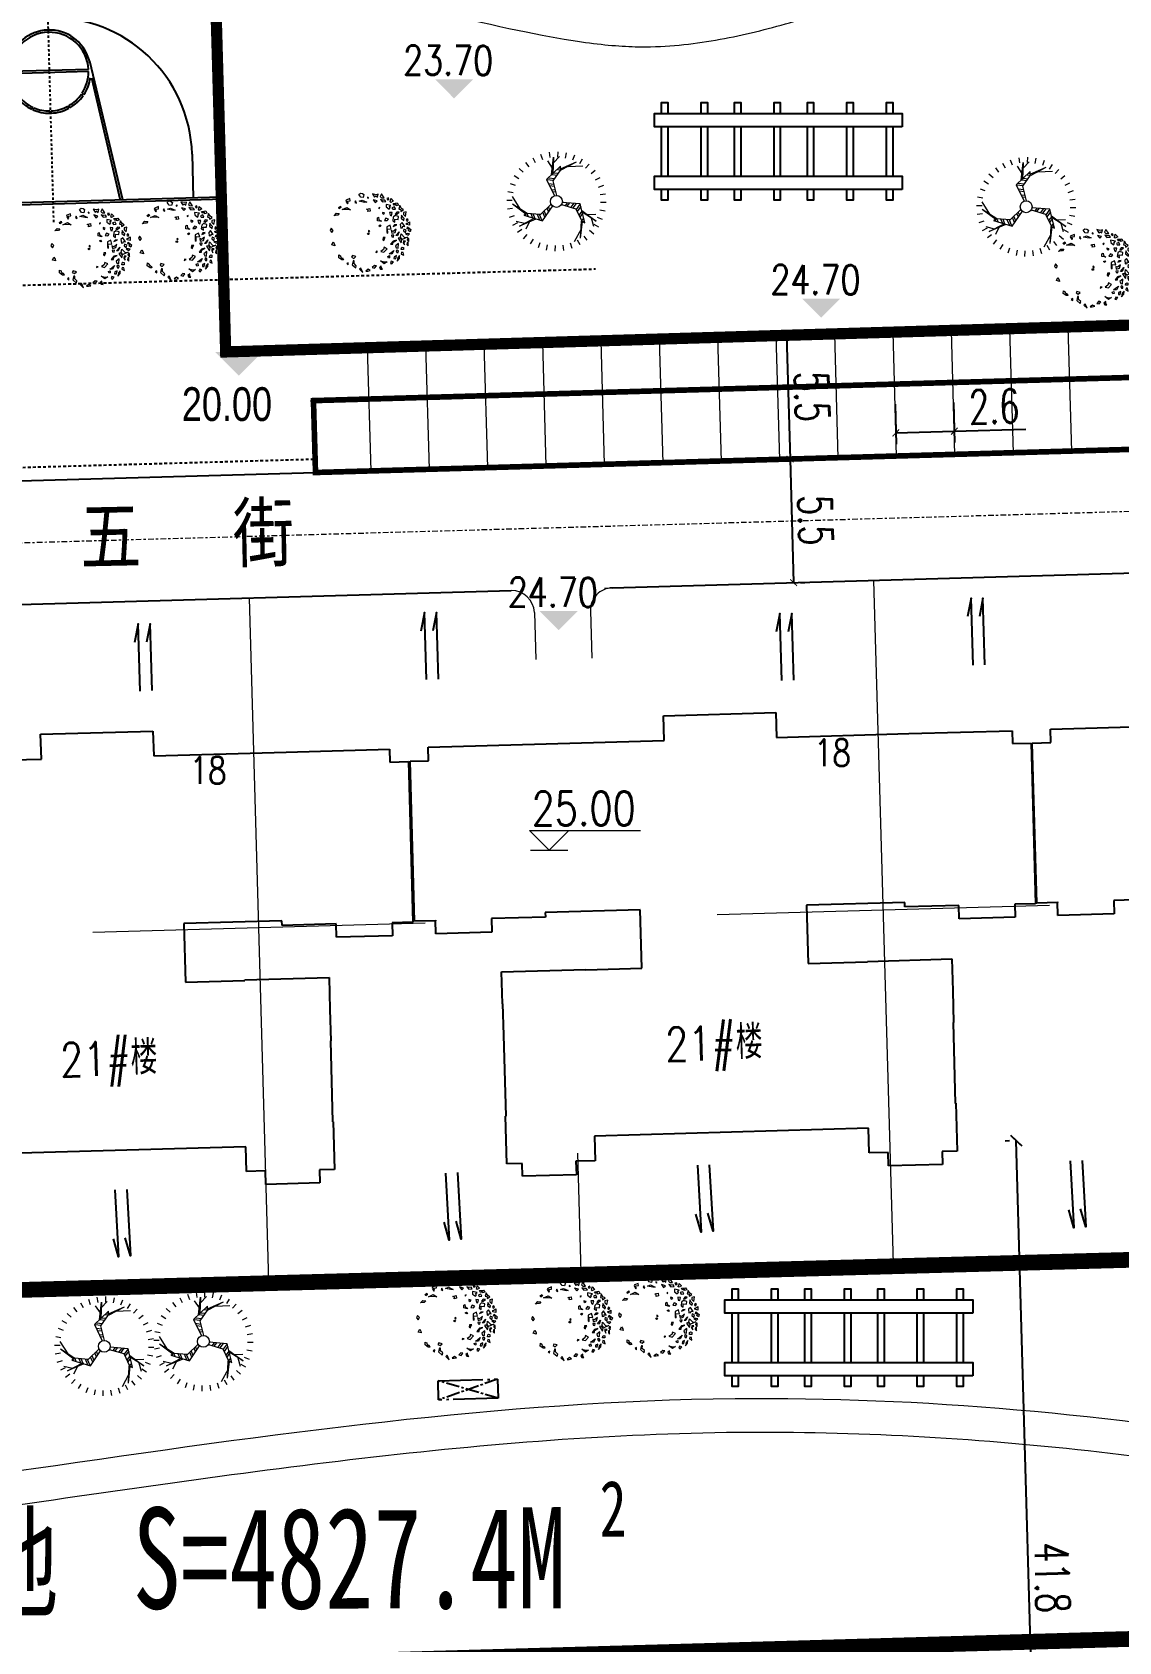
# Model space of a CAD drawing. Header units: inches. Extents: x 393 to 1582, y 246 to 1188.
# Drawn here: x 923 to 971.4, y 571.3 to 643 of the extents above; entities that cross this region are included whole.
import ezdxf

# ---------------------------------------------------------------- set-up
doc = ezdxf.new("R2010")
doc.units = ezdxf.units.IN
doc.header["$MEASUREMENT"] = 0
for name, pattern in [('ACAD_ISO10W100', [18.5, 12, -3, 0.5, -3]), ('CENTERX2', [4, 2.5, -0.5, 0.5, -0.5]), ('DASH', [0.35, 0.25, -0.1]), ('DASHED2', [0.375, 0.25, -0.125]), ('DOTE', [2.42, 2, -0.2, 0.02, -0.2])]:
    doc.linetypes.add(name, pattern=pattern)
for name, color, linetype, lineweight in [('buildelev', 2, 'Continuous', 20), ('parking', 30, 'Continuous', 18), ('ROAD', 1, 'Continuous', 25), ('ROAD-CENTER', 7, 'CENTERX2', 18), ('walk', 2, 'Continuous', 18), ('围墙', 75, 'FENCELINE1', 15), ('建筑型号', 2, 'Continuous', 18), ('树', 84, 'Continuous', 15)]:
    doc.layers.add(name, color=color, linetype=linetype, lineweight=lineweight)
for name, color, linetype in [('C', 84, 'Continuous'), ('DIM', 4, 'Continuous'), ('DOTE', 1, 'ACAD_ISO10W100'), ('drain', 4, 'Continuous'), ('ELEV', 1, 'Continuous'), ('OUTLINE', 7, 'Continuous'), ('PUB_TEXT', 7, 'Continuous'), ('roaddim', 2, 'Continuous'), ('roadradiu', 3, 'Continuous'), ('rod', 1, 'Continuous'), ('WALL1', 2, 'Continuous'), ('公共绿地', 3, 'Continuous'), ('外墙', 42, 'Continuous'), ('建筑层数', 7, 'Continuous'), ('绿化', 3, 'Continuous'), ('车库边线', 4, 'DOTE')]:
    doc.layers.add(name, color=color, linetype=linetype)
doc.styles.add('-黑体', font='simhei.ttf', dxfattribs={"width": 0.8})
doc.styles.add('_HZTXT', font='txt.shx', dxfattribs={"width": 0.8, "bigfont": 'hztxt.shx'})
doc.styles.add('DIM_FONT', font='SIMPLEX.shx', dxfattribs={"width": 0.8})
doc.styles.add('FLS', font='', dxfattribs={"width": 0.8})
doc.styles.add('HZ', font='simplex.shx', dxfattribs={"width": 0.7, "bigfont": 'hztxt.shx'})
doc.styles.add('RO', font='romans.shx', dxfattribs={"width": 0.8})
doc.styles.get("Standard").update_dxf_attribs({"font": 'arial.ttf'})
doc.styles.add('宋体', font='', dxfattribs={"width": 0.7, "height": 1000})
doc.styles.get('FLS').set_extended_font_data('创艺繁隶书')
doc.styles.get('宋体').set_extended_font_data('SimSun')
doc.linetypes.add('FENCELINE1', pattern='A,0.25,-0.1,[133,ltypeshp.shx,S=0.1,R=0,X=-0.1,Y=0],-0.1,1', length=1.45)
doc.dimstyles.new('NORMAL', dxfattribs={"dimtxt": 1.5, "dimasz": 0.3, "dimexe": 0.5, "dimexo": 0.3, "dimgap": 0.3, "dimtad": 1, "dimdec": 1, "dimzin": 1, "dimdsep": 46, "dimtxsty": 'HZ', "dimblk": 'ARCHTICK', "dimcen": 0, "dimclrt": 256, "dimadec": 0, "dimazin": 0, "dimtfac": 1, "dimtdec": 1, "dimtofl": 0, "dimtmove": 0, "dimatfit": 3, "dimldrblk": 'ARCHTICK', "dimfxl": 1, "dimtolj": 2, "dimtzin": 0, "dimarcsym": 0})

# ---------------------------------------------------------------- blocks, each defined once
blk = doc.blocks.new('_ARCHTICK')
at = {"color": 0, "linetype": 'ByBlock', "const_width": 0.15}
blk.add_lwpolyline([(-0.5, -0.5), (0.5, 0.5)], dxfattribs=at)
blk = doc.blocks.new('*D62')
at = {"layer": 'DEFPOINTS', "color": 0, "ltscale": 0.3, "transparency": 16777216}
for p in [(956.61, 629.464), (956.766, 623.966), (956.766, 623.966)]:
    blk.add_point(p, dxfattribs=at)
at = {"layer": 'roaddim', "color": 0, "lineweight": -2, "ltscale": 0.3, "transparency": 16777216}
for p, q in [((956.31, 629.455), (956.111, 629.449)), ((956.61, 629.464), (956.766, 623.966)), ((956.466, 623.957), (956.266, 623.952))]:
    blk.add_line(p, q, dxfattribs=at)
at = {"layer": 'roaddim', "color": 0, "lineweight": -2, "ltscale": 0.3, "transparency": 16777216, "xscale": 0.3, "yscale": 0.3, "zscale": 0.3}
for p, rotation in [((956.61, 629.464), 91.6231968078018), ((956.766, 623.966), 271.6231968078018)]:
    blk.add_blockref('_ARCHTICK', p, dxfattribs=dict(at, rotation=rotation))
at = {"layer": 'roaddim', "ltscale": 0.3, "transparency": 16777216, "insert": (957.738, 626.744), "char_height": 1.5, "attachment_point": 5, "rotation": 271.6232, "style": 'HZ'}
blk.add_mtext('\\A2;5.5', dxfattribs=at)
blk = doc.blocks.new('*D63')
at = {"layer": 'DEFPOINTS', "color": 0, "ltscale": 0.3, "transparency": 16777216}
for p in [(956.766, 623.966), (956.922, 618.468), (956.922, 618.468)]:
    blk.add_point(p, dxfattribs=at)
at = {"layer": 'roaddim', "color": 0, "lineweight": -2, "ltscale": 0.3, "transparency": 16777216}
for p, q in [((956.766, 623.966), (956.922, 618.468)), ((957.066, 623.974), (957.266, 623.98)), ((957.222, 618.476), (957.422, 618.482))]:
    blk.add_line(p, q, dxfattribs=at)
at = {"layer": 'roaddim', "color": 0, "lineweight": -2, "ltscale": 0.3, "transparency": 16777216, "xscale": 0.3, "yscale": 0.3, "zscale": 0.3}
for p, rotation in [((956.766, 623.966), 91.6231968079514), ((956.922, 618.468), 271.6231968079514)]:
    blk.add_blockref('_ARCHTICK', p, dxfattribs=dict(at, rotation=rotation))
at = {"layer": 'roaddim', "ltscale": 0.3, "transparency": 16777216, "insert": (957.894, 621.247), "char_height": 1.5, "attachment_point": 5, "rotation": 271.6232, "style": 'HZ'}
blk.add_mtext('\\A2;5.5', dxfattribs=at)
blk = doc.blocks.new('A$C669619B1')
at = {"layer": '绿化'}
for points in [[(0.65, 7.71), (0.65, 8.7), (1.2, 8.7), (1.2, 7.71)], [(4.17, 7.71), (4.17, 8.7), (4.73, 8.7), (4.73, 7.71)], [(7.13, 7.71), (7.13, 8.7), (7.69, 8.7), (7.69, 7.71)], [(10.66, 7.71), (10.66, 8.7), (11.21, 8.7), (11.21, 7.71)], [(13.62, 7.71), (13.62, 8.7), (14.18, 8.7), (14.18, 7.71)], [(17.14, 7.71), (17.14, 8.7), (17.7, 8.7), (17.7, 7.71)], [(20.66, 7.71), (20.66, 8.7), (21.22, 8.7), (21.22, 7.71)], [(0.65, 2.13), (0.65, 6.53)], [(1.2, 6.53), (1.2, 2.13)], [(4.17, 2.13), (4.17, 6.53)], [(4.73, 6.53), (4.73, 2.13)], [(7.13, 2.13), (7.13, 6.53)], [(7.69, 6.53), (7.69, 2.13)], [(10.66, 2.13), (10.66, 6.53)], [(11.21, 6.53), (11.21, 2.13)], [(13.62, 2.13), (13.62, 6.53)], [(14.18, 6.53), (14.18, 2.13)], [(17.14, 2.13), (17.14, 6.53)], [(17.7, 6.53), (17.7, 2.13)], [(20.66, 2.13), (20.66, 6.53)], [(21.22, 6.53), (21.22, 2.13)], [(1.2, 0.95), (1.2, 0), (0.65, 0), (0.65, 0.95)], [(4.73, 0.95), (4.73, 0), (4.17, 0), (4.17, 0.95)], [(7.69, 0.95), (7.69, 0), (7.13, 0), (7.13, 0.95)], [(11.21, 0.95), (11.21, 0), (10.66, 0), (10.66, 0.95)], [(14.18, 0.95), (14.18, 0), (13.62, 0), (13.62, 0.95)], [(17.7, 0.95), (17.7, 0), (17.14, 0), (17.14, 0.95)], [(21.22, 0.95), (21.22, 0), (20.66, 0), (20.66, 0.95)]]:
    blk.add_lwpolyline(points, dxfattribs=at)
for points in [[(22.07, 6.53), (0, 6.53), (0, 7.71), (22.07, 7.71)], [(22.07, 0.95), (0, 0.95), (0, 2.13), (22.07, 2.13)]]:
    blk.add_lwpolyline(points, close=True, dxfattribs=at)
blk = doc.blocks.new('GPPMTR01')
at = {"color": 0, "linetype": 'ByBlock'}
for points in [[(-0.263, 0.454), (-0.27, 0.431), (-0.248, 0.431), (-0.243, 0.447)], [(-0.215, 0.443), (-0.218, 0.456), (-0.242, 0.475), (-0.199, 0.486), (-0.199, 0.449)], [(-0.166, 0.433), (-0.207, 0.386), (-0.18, 0.371), (-0.137, 0.387), (-0.147, 0.409), (-0.165, 0.407)], [(-0.173, 0.469), (-0.151, 0.518), (-0.12, 0.516), (-0.128, 0.487), (-0.144, 0.498), (-0.151, 0.48), (-0.145, 0.47)], [(-0.127, 0.461), (-0.133, 0.429), (-0.111, 0.428), (-0.096, 0.459)], [(-0.106, 0.53), (-0.073, 0.496), (-0.058, 0.515), (-0.035, 0.504), (-0.038, 0.545), (-0.064, 0.53)], [(-0.038, 0.477), (-0.055, 0.454), (-0.043, 0.424), (-0.032, 0.439)], [(0.007, 0.443), (-0.026, 0.412), (-0.02, 0.382), (0.016, 0.352), (0.045, 0.367), (0.01, 0.386), (0.034, 0.42)], [(0.005, 0.559), (-0.005, 0.523), (0.016, 0.511), (0.051, 0.519)], [(0.01, 0.485), (0.042, 0.462), (0.084, 0.477), (0.066, 0.492), (0.042, 0.485)], [(0.105, 0.53), (0.084, 0.519), (0.099, 0.504), (0.114, 0.511)], [(0.158, 0.447), (0.096, 0.443), (0.105, 0.412), (0.146, 0.393), (0.155, 0.416), (0.14, 0.428)], [(0.131, 0.488), (0.137, 0.5), (0.134, 0.53), (0.173, 0.507), (0.146, 0.481)], [(0.179, 0.477), (0.229, 0.496), (0.25, 0.473), (0.223, 0.458), (0.22, 0.477), (0.202, 0.469), (0.199, 0.458)], [(0.205, 0.439), (0.179, 0.42), (0.194, 0.405), (0.226, 0.416)], [(0.268, 0.45), (0.253, 0.435), (0.241, 0.409), (0.274, 0.428)], [(0.315, 0.416), (0.306, 0.401), (0.318, 0.39), (0.348, 0.393)], [(-0.482, 0.196), (-0.461, 0.207), (-0.432, 0.177), (-0.452, 0.154), (-0.494, 0.15), (-0.5, 0.177)], [(-0.412, 0.305), (-0.364, 0.304), (-0.367, 0.328), (-0.343, 0.337), (-0.374, 0.364), (-0.382, 0.335)], [(-0.393, 0.241), (-0.408, 0.23), (-0.396, 0.226)], [(-0.354, 0.404), (-0.335, 0.371), (-0.312, 0.378), (-0.293, 0.408)], [(-0.304, 0.31), (-0.343, 0.272), (-0.298, 0.279)], [(-0.298, 0.355), (-0.259, 0.362), (-0.24, 0.402), (-0.263, 0.4), (-0.275, 0.378)], [(-0.215, 0.295), (-0.215, 0.276), (-0.206, 0.283)], [(-0.123, 0.314), (-0.144, 0.295), (-0.135, 0.287), (-0.115, 0.295)], [(-0.064, 0.207), (-0.085, 0.184), (-0.115, 0.203), (-0.115, 0.219), (-0.085, 0.207), (-0.052, 0.226)], [(-0.079, 0.401), (-0.097, 0.371), (-0.064, 0.359), (-0.049, 0.371)], [(-0.032, 0.317), (-0.058, 0.295), (-0.043, 0.264), (-0.023, 0.291)], [(0.045, 0.295), (0.042, 0.249), (0.105, 0.211), (0.119, 0.219), (0.069, 0.245), (0.096, 0.283)], [(0.084, 0.371), (0.072, 0.344), (0.081, 0.321), (0.084, 0.344)], [(0.128, 0.336), (0.137, 0.287), (0.114, 0.272), (0.146, 0.26), (0.158, 0.302)], [(0.179, 0.272), (0.167, 0.245), (0.185, 0.238), (0.199, 0.253)], [(0.199, 0.291), (0.179, 0.352), (0.211, 0.31)], [(0.214, 0.359), (0.274, 0.374), (0.291, 0.409), (0.282, 0.336), (0.247, 0.333)], [(0.25, 0.325), (0.241, 0.298), (0.312, 0.302), (0.282, 0.329)], [(0.253, 0.268), (0.241, 0.226), (0.259, 0.177), (0.274, 0.203), (0.253, 0.219)], [(0.303, 0.268), (0.309, 0.219), (0.336, 0.215), (0.351, 0.234)], [(0.321, 0.363), (0.306, 0.34), (0.327, 0.325), (0.356, 0.325), (0.327, 0.336)], [(0.351, 0.382), (0.348, 0.371), (0.368, 0.355), (0.392, 0.359)], [(0.386, 0.257), (0.368, 0.272), (0.365, 0.287), (0.377, 0.298), (0.401, 0.283)], [(0.401, 0.207), (0.383, 0.219), (0.365, 0.211), (0.368, 0.196), (0.392, 0.192)], [(0.431, 0.26), (0.419, 0.245), (0.436, 0.23), (0.466, 0.249)], [(-0.482, 0.014), (-0.506, 0.025), (-0.514, -0.024), (-0.506, -0.036), (-0.464, -0.036), (-0.47, -0.024), (-0.494, -0.017)], [(-0.446, 0.071), (-0.432, 0.055), (-0.414, 0.067)], [(-0.417, 0.109), (-0.411, 0.15), (-0.357, 0.188), (-0.369, 0.162)], [(-0.283, 0.139), (-0.269, 0.181), (-0.239, 0.166), (-0.248, 0.139), (-0.263, 0.15)], [(-0.02, 0.033), (-0.035, 0.025), (-0.026, 0.017), (-0.014, 0.021)], [(-0.02, 0.188), (-0.008, 0.192), (0.001, 0.177), (-0.02, 0.169)], [(0.152, 0.162), (0.137, 0.139), (0.158, 0.12), (0.176, 0.128), (0.161, 0.143)], [(0.25, 0.086), (0.271, 0.063), (0.274, 0.021), (0.303, 0.052), (0.285, 0.109)], [(0.348, 0.173), (0.377, 0.128), (0.356, 0.097), (0.354, 0.128)], [(0.401, 0.078), (0.398, 0.063), (0.374, 0.067), (0.377, 0.09)], [(0.428, 0.025), (0.431, -0.021), (0.377, -0.043), (0.41, -0.013)], [(0.422, 0.166), (0.419, 0.135), (0.439, 0.12), (0.451, 0.139)], [(0.442, 0.203), (0.451, 0.169), (0.487, 0.139), (0.472, 0.181)], [(0.451, 0.074), (0.469, 0.052), (0.484, 0.063), (0.472, 0.093)], [(-0.467, -0.131), (-0.464, -0.157), (-0.482, -0.154), (-0.485, -0.127)], [(-0.437, -0.131), (-0.429, -0.066), (-0.381, -0.04), (-0.408, -0.078)], [(-0.42, -0.26), (-0.432, -0.218), (-0.411, -0.188), (-0.402, -0.214), (-0.411, -0.229)], [(0.256, -0.013), (0.241, -0.028), (0.253, -0.04)], [(0.407, -0.119), (0.389, -0.138), (0.398, -0.176), (0.419, -0.154)], [(0.436, -0.066), (0.442, -0.097), (0.466, -0.097), (0.481, -0.074), (0.46, -0.078)], [(-0.266, -0.366), (-0.304, -0.374), (-0.283, -0.4), (-0.251, -0.393)], [(0.17, -0.286), (0.137, -0.317), (0.149, -0.336), (0.176, -0.321)], [(0.188, -0.431), (0.211, -0.423), (0.188, -0.408)], [(0.205, -0.332), (0.199, -0.343), (0.235, -0.378), (0.294, -0.359), (0.274, -0.34), (0.235, -0.351)], [(0.327, -0.305), (0.333, -0.328), (0.389, -0.313)], [(0.416, -0.218), (0.389, -0.233), (0.392, -0.271), (0.407, -0.248)], [(-0.115, -0.473), (-0.138, -0.438), (-0.106, -0.438), (-0.085, -0.446)], [(0.072, -0.48), (0.042, -0.461), (0.06, -0.45), (0.066, -0.454), (0.096, -0.454), (0.096, -0.438), (0.125, -0.442), (0.114, -0.461)]]:
    blk.add_lwpolyline(points, close=True, dxfattribs=at)
blk.add_circle((0, 0), 0.01, dxfattribs=at)
blk = doc.blocks.new('M_J1ILU')
for p, q in [((-12057, 6273), (-14007, 6273)), ((12043, 6273), (13993, 6273)), ((-8545, 1893), (-14007, 3023)), ((-7775, 1822), (-13987, 3121)), ((7760, 1822), (13972, 3121)), ((8530, 1893), (13993, 3023)), ((-8545, -1846), (-14007, -2977)), ((-7775, -1775), (-13987, -3074)), ((7760, -1775), (13972, -3074)), ((8530, -1846), (13993, -2977)), ((-12057, -6227), (-14007, -6227)), ((12043, -6227), (13993, -6227))]:
    blk.add_line(p, q)
for radius in [1900, 1800]:
    blk.add_circle((-7, 23), radius)
for centre, radius, start, end in [((-12057, 23), 6250, 270, 90), ((12043, 23), 6250, 90, 270), ((-8207, 23), 1850, 126.81895, 151.86075), ((-8207, 23), 1850, 100.22842, 125.27022), ((-8207, 23), 1750, 91.59175, 125.16318), ((-8207, 23), 1750, 271.59175, 88.40825), ((-8206, 24), 1849, 288.3314, 79.94984), ((8191, 24), 1849, 100.05016, 251.6686), ((8193, 23), 1750, 91.59175, 268.40825), ((8193, 23), 1750, 54.83682, 88.40825), ((8193, 23), 1850, 54.72978, 79.77158), ((8193, 23), 1850, 28.13925, 53.18105), ((-8207, 23), 1850, 153.40947, 179.08169), ((-8207, 23), 1750, 153.35711, 179.02555), ((-8207, 23), 1750, 126.82803, 151.84807), ((8193, 23), 1750, 28.15193, 53.17197), ((8193, 23), 1750, 0.97445, 26.64289), ((8193, 23), 1850, 0.91831, 26.59053), ((-8207, 23), 1850, 180.63028, 204.95706), ((-8207, 23), 1750, 180.65761, 204.81547), ((8193, 23), 1750, 335.18453, 359.34239), ((8193, 23), 1850, 335.04294, 359.36972), ((-8207, 23), 1850, 206.50578, 231.40344), ((-8207, 23), 1750, 206.46263, 231.33819), ((-8207, 23), 1750, 232.97527, 268.40825), ((8193, 23), 1750, 271.59175, 307.02473), ((8193, 23), 1750, 308.66181, 333.53737), ((8193, 23), 1850, 308.59656, 333.49422), ((-8207, 23), 1850, 232.95217, 259.77158), ((8193, 23), 1850, 280.22842, 307.04783)]:
    blk.add_arc(centre, radius, start, end)
at = {"layer": 'DOTE'}
blk.add_line((-15007, 23), (14993, 23), dxfattribs=at)
at = {"layer": 'OUTLINE'}
for p, q in [((-14107, 7623), (14093, 7623)), ((-14107, -7577), (-14107, 7623)), ((-14007, 7523), (13993, 7523)), ((-14007, -7477), (-14007, 7523)), ((13993, 7523), (13993, -7477)), ((14093, 7623), (14093, -7577)), ((14093, -7577), (-14107, -7577)), ((13993, -7477), (-14007, -7477))]:
    blk.add_line(p, q, dxfattribs=at)
at = {"layer": 'WALL1'}
for p, q in [((-9316, 1504), (-9256, 1424)), ((-9276, 1534), (-9215, 1454)), ((-8257, 1773), (-8257, -1726)), ((-8157, 1773), (-8157, -1726)), ((-57, -1777), (-57, 1821)), ((43, -1777), (43, 1821)), ((8143, 1773), (8143, -1726)), ((8243, 1773), (8243, -1726)), ((9261, 1534), (9200, 1454)), ((9301, 1504), (9242, 1424)), ((-9862, 852), (-9772, 808)), ((-9839, 896), (-9750, 849)), ((9825, 896), (9736, 849)), ((9847, 852), (9757, 808)), ((-10057, 53), (-9957, 53)), ((-10057, 3), (-9957, 3)), ((10043, 53), (9942, 53)), ((10043, 3), (9943, 3)), ((-9885, -757), (-9796, -711)), ((9871, -757), (9781, -711)), ((-9863, -802), (-9774, -756)), ((-9362, -1423), (-9301, -1343)), ((-9322, -1453), (-9262, -1373)), ((-9322, -1453), (-9261, -1374)), ((9307, -1453), (9246, -1374)), ((9307, -1453), (9247, -1373)), ((9347, -1423), (9286, -1343)), ((9848, -802), (9759, -756))]:
    blk.add_line(p, q, dxfattribs=at)
at = {"width": 0.8, "flags": 9}
for tag in ['XSIZE', 'YSIZE']:
    blk.add_attdef(tag, (0, 0), '', height=0.5, dxfattribs=at)
blk = doc.blocks.new('t2')
for p, q in [((-0.72, 3.23), (-0.64, 2.88)), ((-0.15, 3.3), (-0.13, 2.95)), ((0.43, 3.28), (0.38, 2.92)), ((-2.24, 2.44), (-1.99, 2.17)), ((-1.78, 2.79), (-1.59, 2.49)), ((-1.34, 2.61), (-1.58, 1.52)), ((-1.34, 2.61), (-1.51, 1.47)), ((-1.44, 2), (-0.89, 2.82)), ((-1.27, 3.06), (-1.13, 2.72)), ((0.99, 3.16), (0.88, 2.81)), ((1.53, 2.93), (1.36, 2.62)), ((2.01, 2.62), (1.79, 2.34)), ((2.44, 2.24), (2.17, 1.99)), ((-2.93, 1.53), (-2.62, 1.36)), ((-2.62, 2.01), (-2.34, 1.79)), ((-1.95, 1.1), (-2.53, 1.12)), ((-1.63, 0.77), (-2.5, 1.58)), ((-2.5, 1.58), (-1.63, 0.89)), ((-2.3, 1.92), (-2.2, 1.35)), ((-1.73, 1.61), (-1.56, 0.32)), ((-1.53, 1.47), (-1.73, 1.61)), ((-1.24, 0.62), (-1.53, 1.47)), ((1.06, 1.19), (0.28, 0.27)), ((2.26, 0.7), (1.06, 1.19)), ((1.48, 1.02), (2.62, 1.38)), ((2.62, 1.38), (1.59, 0.97)), ((1.93, 1.14), (2.23, 1.63)), ((2.81, 1.03), (2.27, 1.23)), ((2.79, 1.78), (2.49, 1.59)), ((3.06, 1.27), (2.72, 1.13)), ((-3.28, 0.43), (-2.92, 0.38)), ((-3.16, 0.99), (-2.81, 0.88)), ((-1.56, 0.32), (-0.37, 0.11)), ((-0.31, 0.25), (-1.24, 0.62)), ((0.37, 0.14), (1.16, 0.76)), ((1.16, 0.76), (2.04, 0.59)), ((2.93, -0.14), (2.03, 0.57)), ((2.04, 0.59), (2.26, 0.7)), ((2.93, -0.14), (2.11, 0.61)), ((2.45, 0.24), (2.89, -0.64)), ((3.23, 0.72), (2.88, 0.64)), ((3.3, 0.15), (2.95, 0.13)), ((-3.3, -0.15), (-2.95, -0.13)), ((-3.23, -0.72), (-2.88, -0.64)), ((-0.06, -0.39), (0.08, -1.38)), ((0.5, -1.51), (0.1, -0.38)), ((3.16, -0.99), (2.81, -0.88)), ((3.28, -0.43), (2.92, -0.38)), ((-3.06, -1.27), (-2.72, -1.13)), ((-2.79, -1.78), (-2.49, -1.59)), ((-2.44, -2.24), (-2.17, -1.99)), ((-1.59, -2.47), (-0.52, -2.05)), ((-1.59, -2.47), (-0.52, -2.13)), ((-0.53, -2.3), (0.5, -1.51)), ((-0.51, -2.07), (-0.53, -2.3)), ((0.08, -1.38), (-0.51, -2.07)), ((0.14, -1.8), (-0.12, -2.95)), ((-0.12, -2.95), (0.04, -1.86)), ((2.62, -2.01), (2.34, -1.79)), ((2.93, -1.53), (2.62, -1.36)), ((-2.01, -2.62), (-1.79, -2.34)), ((-1.02, -2.25), (-1.99, -2.18)), ((-1.53, -2.93), (-1.36, -2.62)), ((-0.99, -3.16), (-0.88, -2.81)), ((-0.52, -2.95), (-0.07, -2.58)), ((-0.43, -3.28), (-0.38, -2.92)), ((0.03, -2.24), (0.29, -2.75)), ((0.15, -3.3), (0.13, -2.95)), ((0.72, -3.23), (0.64, -2.88)), ((1.27, -3.06), (1.13, -2.72)), ((1.78, -2.79), (1.59, -2.49)), ((2.24, -2.44), (1.99, -2.17))]:
    blk.add_line(p, q)
at = {"color": 0}
for p, q in [((-1.71, 1.46), (-1.64, 1.54)), ((-1.69, 1.3), (-1.53, 1.47)), ((-1.65, 0.98), (-1.44, 1.2)), ((1.07, 1.18), (1.21, 0.75)), ((1.22, 1.12), (1.35, 0.72)), ((-1.63, 0.82), (-1.39, 1.07)), ((-1.58, 0.5), (-1.3, 0.8)), ((-1.56, 0.34), (-1.25, 0.67)), ((-1.28, 0.27), (-1.03, 0.54)), ((-1.14, 0.24), (-0.91, 0.49)), ((-0.85, 0.19), (-0.66, 0.39)), ((-0.7, 0.16), (-0.54, 0.34)), ((0.49, 0.53), (0.57, 0.29)), ((0.59, 0.64), (0.67, 0.38)), ((0.78, 0.86), (0.88, 0.54)), ((0.88, 0.98), (0.99, 0.62)), ((1.52, 1), (1.62, 0.67)), ((1.67, 0.94), (1.76, 0.65)), ((1.97, 0.81), (2.04, 0.59)), ((2.12, 0.75), (2.15, 0.64)), ((0.21, -0.69), (-0.03, -0.64)), ((0.26, -0.83), (-0.01, -0.77)), ((0.36, -1.11), (0.03, -1.03)), ((-0.28, -2.11), (-0.51, -2.06)), ((-0.02, -1.92), (-0.32, -1.85)), ((0.11, -1.82), (-0.23, -1.74)), ((0.36, -1.62), (-0.05, -1.53)), ((0.41, -1.25), (0.05, -1.17)), ((0.49, -1.52), (0.05, -1.42)), ((-0.41, -2.21), (-0.52, -2.19))]:
    blk.add_line(p, q, dxfattribs=at)
blk.add_circle((0, 0), 0.397)
at = {"style": 'DIM_FONT', "width": 0.8, "flags": 9}
for tag in ['XSIZE', 'YSIZE']:
    blk.add_attdef(tag, (0, 0), '', height=0.000997, rotation=122.3352, dxfattribs=at)
blk = doc.blocks.new('bg')
at = {"layer": 'buildelev'}
blk.add_line((403415.903, 597892.095), (403417.408, 597892.095), dxfattribs=at)
blk.add_lwpolyline([(403417.451, 597892.89), (403416.656, 597892.095), (403415.86, 597892.89), (403420.35, 597892.89)], dxfattribs=at)
blk = doc.blocks.new('psss')
at = {"layer": 'drain', "ltscale": 3}
for points in [[(-2.979, 0.527), (0.007, 0.531), (-0.808, 0.714)], [(-2.967, -0.004), (0, 0), (-0.815, 0.183)]]:
    blk.add_lwpolyline(points, dxfattribs=at)
blk = doc.blocks.new('*D143')
at = {"layer": 'DEFPOINTS', "color": 0, "ltscale": 0.3, "transparency": 16777216}
for p in [(925.723, 681.772), (986.061, 578.045)]:
    blk.add_point(p, dxfattribs=at)
at = {"layer": 'roadradiu', "color": 0, "lineweight": -2, "ltscale": 0.3, "transparency": 16777216}
blk.add_line((929.131, 675.912), (925.723, 681.772), dxfattribs=at)
at = {"layer": 'roadradiu', "color": 0, "lineweight": -2, "ltscale": 0.3, "transparency": 16777216, "xscale": 0.3, "yscale": 0.3, "zscale": 0.3, "rotation": 120.1868455765125}
blk.add_blockref('_ARCHTICK', (925.723, 681.772), dxfattribs=at)
at = {"layer": 'roadradiu', "ltscale": 0.3, "transparency": 16777216, "insert": (928.618, 678.882), "char_height": 1.5, "attachment_point": 5, "rotation": 300.18685, "style": 'HZ'}
blk.add_mtext('\\A2;R120.0', dxfattribs=at)
blk = doc.blocks.new('*D144')
at = {"layer": 'DEFPOINTS', "color": 0, "ltscale": 0.3, "transparency": 16777216}
for p in [(882.255, 640.128), (1132.977, 454.434)]:
    blk.add_point(p, dxfattribs=at)
at = {"layer": 'roadradiu', "color": 0, "lineweight": -2, "ltscale": 0.3, "transparency": 16777216}
blk.add_line((887.277, 636.409), (882.255, 640.128), dxfattribs=at)
at = {"layer": 'roadradiu', "color": 0, "lineweight": -2, "ltscale": 0.3, "transparency": 16777216, "xscale": 0.3, "yscale": 0.3, "zscale": 0.3, "rotation": 143.4749139216822}
blk.add_blockref('_ARCHTICK', (882.255, 640.128), dxfattribs=at)
at = {"layer": 'roadradiu', "ltscale": 0.3, "transparency": 16777216, "insert": (885.632, 638.934), "char_height": 1.5, "attachment_point": 5, "rotation": 323.47491, "style": 'HZ'}
blk.add_mtext('\\A2;R312.0', dxfattribs=at)
blk = doc.blocks.new('*D145')
at = {"layer": 'DEFPOINTS', "color": 0, "ltscale": 0.3, "transparency": 16777216}
for p in [(870.6, 623.26), (1132.977, 454.434)]:
    blk.add_point(p, dxfattribs=at)
at = {"layer": 'roadradiu', "color": 0, "lineweight": -2, "ltscale": 0.3, "transparency": 16777216}
blk.add_line((881.438, 616.286), (870.6, 623.26), dxfattribs=at)
at = {"layer": 'roadradiu', "color": 0, "lineweight": -2, "ltscale": 0.3, "transparency": 16777216, "xscale": 0.3, "yscale": 0.3, "zscale": 0.3, "rotation": 147.2408788936933}
blk.add_blockref('_ARCHTICK', (870.6, 623.26), dxfattribs=at)
at = {"layer": 'roadradiu', "ltscale": 0.3, "transparency": 16777216, "insert": (879.631, 618.697), "char_height": 1.5, "attachment_point": 5, "rotation": 327.24088, "style": 'HZ'}
blk.add_mtext('\\A2;R312.0', dxfattribs=at)
blk = doc.blocks.new('*D146')
at = {"layer": 'DEFPOINTS', "color": 0, "ltscale": 0.3, "transparency": 16777216}
for p in [(856.622, 599.25), (1132.977, 454.434)]:
    blk.add_point(p, dxfattribs=at)
at = {"layer": 'roadradiu', "color": 0, "lineweight": -2, "ltscale": 0.3, "transparency": 16777216}
blk.add_line((869.236, 592.64), (856.622, 599.25), dxfattribs=at)
at = {"layer": 'roadradiu', "color": 0, "lineweight": -2, "ltscale": 0.3, "transparency": 16777216, "xscale": 0.3, "yscale": 0.3, "zscale": 0.3, "rotation": 152.3444580404491}
blk.add_blockref('_ARCHTICK', (856.622, 599.25), dxfattribs=at)
at = {"layer": 'roadradiu', "ltscale": 0.3, "transparency": 16777216, "insert": (867.222, 594.881), "char_height": 1.5, "attachment_point": 5, "rotation": 332.34446, "style": 'HZ'}
blk.add_mtext('\\A2;R312.0', dxfattribs=at)
blk = doc.blocks.new('*D199')
at = {"layer": 'DEFPOINTS', "color": 0, "ltscale": 0.3, "transparency": 16777216}
for p in [(961.612, 695.528), (986.061, 578.045)]:
    blk.add_point(p, dxfattribs=at)
at = {"layer": 'roadradiu', "color": 0, "lineweight": -2, "ltscale": 0.3, "transparency": 16777216}
blk.add_line((962.886, 689.409), (961.612, 695.528), dxfattribs=at)
at = {"layer": 'roadradiu', "color": 0, "lineweight": -2, "ltscale": 0.3, "transparency": 16777216, "xscale": 0.3, "yscale": 0.3, "zscale": 0.3, "rotation": 101.7557449836951}
blk.add_blockref('_ARCHTICK', (961.612, 695.528), dxfattribs=at)
at = {"layer": 'roadradiu', "ltscale": 0.3, "transparency": 16777216, "insert": (963.338, 692.389), "char_height": 1.5, "attachment_point": 5, "rotation": 281.75574, "style": 'HZ'}
blk.add_mtext('\\A2;R120.0', dxfattribs=at)
blk = doc.blocks.new('*D83')
at = {"layer": 'DEFPOINTS', "color": 0, "ltscale": 0.3, "transparency": 16777216}
for p in [(961.432, 626.707), (964.031, 626.781), (964.075, 625.206)]:
    blk.add_point(p, dxfattribs=at)
at = {"layer": 'roaddim', "color": 0, "lineweight": -2, "ltscale": 0.3, "transparency": 16777216}
for p, q in [((961.44, 626.407), (961.49, 624.632)), ((964.039, 626.481), (964.089, 624.706)), ((961.476, 625.132), (964.075, 625.206)), ((964.075, 625.206), (967.251, 625.296))]:
    blk.add_line(p, q, dxfattribs=at)
at = {"layer": 'roaddim', "color": 0, "lineweight": -2, "ltscale": 0.3, "transparency": 16777216, "xscale": 0.3, "yscale": 0.3, "zscale": 0.3}
for p, rotation in [((961.476, 625.132), 181.6231501381333), ((964.075, 625.206), 1.623150138133374)]:
    blk.add_blockref('_ARCHTICK', p, dxfattribs=dict(at, rotation=rotation))
at = {"layer": 'roaddim', "ltscale": 0.3, "transparency": 16777216, "insert": (965.847, 626.306), "char_height": 1.5, "attachment_point": 5, "rotation": 1.62315, "style": 'HZ'}
blk.add_mtext('\\A2;2.6', dxfattribs=at)
blk = doc.blocks.new('*D471')
at = {"layer": 'DEFPOINTS', "color": 0, "ltscale": 0.3, "transparency": 16777216}
for p in [(966.834, 593.642), (966.834, 593.642), (968.018, 551.857)]:
    blk.add_point(p, dxfattribs=at)
at = {"layer": 'DIM', "color": 0, "lineweight": -2, "ltscale": 0.3, "transparency": 16777216}
for p, q in [((968.018, 551.857), (966.834, 593.642)), ((966.534, 593.633), (966.334, 593.627)), ((967.718, 551.848), (967.518, 551.843))]:
    blk.add_line(p, q, dxfattribs=at)
at = {"layer": 'DIM', "color": 0, "lineweight": -2, "ltscale": 0.3, "transparency": 16777216, "xscale": 0.5, "yscale": 0.5, "zscale": 0.5}
for p, rotation in [((966.834, 593.642), 91.62376897157829), ((968.018, 551.857), 271.6237689715783)]:
    blk.add_blockref('_ARCHTICK', p, dxfattribs=dict(at, rotation=rotation))
at = {"layer": 'DIM', "ltscale": 0.3, "transparency": 16777216, "insert": (968.435, 574.206), "char_height": 1.5, "attachment_point": 5, "rotation": 271.62377, "style": 'HZ'}
blk.add_mtext('\\A2;41.8', dxfattribs=at)

msp = doc.modelspace()

# ---------------------------------------------------------------- linework, layer by layer
at = {"layer": 'ELEV', "color": 0}
for points in [[(940.96, 640.863), (942.657, 640.863), (941.808, 640.014)], [(957.304, 631.106), (959.001, 631.106), (958.153, 630.257)], [(931.171, 628.733), (933.292, 628.733), (932.231, 627.672)], [(945.618, 617.202), (947.315, 617.202), (946.466, 616.353)]]:
    msp.add_solid(points, dxfattribs=at)
at = {"layer": 'parking', "color": 0, "ltscale": 0.3}
for p, q in [((937.959, 628.935, -0.937), (1114.727, 633.944, -0.937)), ((956.308, 623.953), (956.152, 629.451, -0.937)), ((958.906, 624.026), (958.751, 629.524, -0.937)), ((961.505, 624.1), (961.35, 629.598, -0.937)), ((964.104, 624.174), (963.949, 629.672, -0.937)), ((966.703, 624.247), (966.548, 629.745, -0.937)), ((969.302, 624.321), (969.147, 629.819, -0.937)), ((938.115, 623.437), (937.959, 628.935, -0.937)), ((940.714, 623.511), (940.558, 629.009, -0.937)), ((943.313, 623.585), (943.157, 629.082, -0.937)), ((945.912, 623.658), (945.756, 629.156, -0.937)), ((948.511, 623.732), (948.355, 629.23, -0.937)), ((951.11, 623.805), (950.954, 629.303, -0.937)), ((953.709, 623.879), (953.553, 629.377, -0.937))]:
    msp.add_line(p, q, dxfattribs=at)
at = {"layer": 'ROAD', "color": 0, "linetype": 'DASH', "ltscale": 0.5}
for p, q in [((918.115, 631.574), (948.103, 632.424)), ((935.425, 626.562), (948.259, 626.926)), ((918.344, 623.477), (935.627, 623.967))]:
    msp.add_line(p, q, dxfattribs=at)
at = {"layer": 'ROAD', "color": 0, "ltscale": 0.3}
msp.add_line((1120.105, 575.675, 0), (860.168, 568.309), dxfattribs=at)
at = {"layer": 'ROAD-CENTER', "color": 5, "ltscale": 0.1}
msp.add_line((867.716, 618.691), (1118.434, 625.796), dxfattribs=at)
at = {"layer": 'rod', "color": 0}
for q in [(1118.107, 628.538), (1110.545, 628.323)]:
    msp.add_line((878.008, 621.734), q, dxfattribs=at)
at = {"layer": 'rod', "color": 0, "ltscale": 0.3}
for p, q in [((948.854, 618.239), (972.145, 618.899)), ((921.066, 617.452), (944.356, 618.112))]:
    msp.add_line(p, q, dxfattribs=at)
at = {"layer": 'walk', "color": 0}
for p, q in [((945.384, 617.141), (945.444, 615.043)), ((947.883, 617.211), (947.943, 615.114))]:
    msp.add_line(p, q, dxfattribs=at)
at = {"layer": 'walk', "color": 0, "ltscale": 0.3}
for centre, start, end in [((944.384, 617.112, 0), 1.6232, 91.62316), ((948.883, 617.24), 91.62316, 181.6232)]:
    msp.add_arc(centre, 1, start, end, dxfattribs=at)
at = {"layer": '公共绿地', "color": 0, "linetype": 'FENCELINE1', "ltscale": 0.1, "const_width": 0.5}
msp.add_lwpolyline([(1128.133, 563.297), (1127.887, 572.804, 0.22585), (1132.401, 583.026), (1131.47, 615.911, 0.074843), (1130.785, 619.72), (1128.571, 623.733), (1124.227, 627.201), (1115.32, 627.959), (1114.721, 634.157), (931.646, 628.733), (930.663, 663.608), (915.566, 663.28)], format="xyb", dxfattribs=at)
at = {"layer": '公共绿地', "color": 0, "linetype": 'FENCELINE1', "ltscale": 0.1, "const_width": 0.7}
msp.add_lwpolyline([(1126.904, 582.87, -0.402698), (1120.105, 575.675), (1108.784, 575.354), (860.168, 568.309), (852.769, 574.884, -0.009315), (857.45, 585.239), (1117.308, 592.282), (1116.818, 622.999), (1120.339, 622.92, -0.377352), (1125.973, 615.704)], format="xyb", close=True, dxfattribs=at)
at = {"layer": '围墙', "color": 0, "ltscale": 0.2}
for p, q in [((948.505, 618.229), (972.145, 618.899)), ((921.066, 617.452), (944.356, 618.112)), ((961.361, 588.183), (960.5, 618.569)), ((933.572, 587.396), (932.711, 617.782)), ((953.518, 603.705), (968.312, 604.124)), ((925.73, 602.917), (940.524, 603.337)), ((947.466, 587.79), (947.316, 593.087)), ((857.45, 585.239), (1117.299, 592.602))]:
    msp.add_line(p, q, dxfattribs=at)
at = {"layer": '外墙', "color": 2, "ltscale": 0.1}
for p, q in [((951.126, 612.543), (956.124, 612.685)), ((951.158, 611.443), (951.126, 612.543)), ((956.124, 612.685), (956.156, 611.585)), ((968.349, 611.956), (978.845, 612.254)), ((923.412, 611.721), (928.41, 611.863)), ((923.444, 610.621), (923.412, 611.721)), ((928.41, 611.863), (928.442, 610.763)), ((956.156, 611.585), (962.053, 611.752)), ((962.053, 611.752), (966.651, 611.883)), ((966.651, 611.883), (966.668, 611.308)), ((968.366, 611.356), (968.349, 611.956)), ((928.442, 610.763), (934.339, 610.93)), ((934.339, 610.93), (938.937, 611.061)), ((938.937, 611.061), (938.954, 610.486)), ((940.662, 611.146), (951.158, 611.443)), ((940.679, 610.546), (940.662, 611.146)), ((966.668, 611.308), (967.492, 611.331)), ((967.492, 611.331), (967.695, 604.184)), ((967.542, 611.333), (968.366, 611.356)), ((967.744, 604.211), (967.542, 611.333)), ((912.948, 610.324), (923.444, 610.621)), ((938.954, 610.486), (939.778, 610.509)), ((939.778, 610.509), (939.981, 603.362)), ((939.854, 610.523), (940.679, 610.546)), ((940.056, 603.401), (939.854, 610.523)), ((973.566, 604.401), (971.167, 604.333)), ((950.091, 603.91), (945.872, 603.791)), ((945.872, 603.791), (945.878, 603.591)), ((950.164, 601.311), (950.091, 603.91)), ((961.866, 604.244), (957.498, 604.12)), ((957.498, 604.12), (957.571, 601.521)), ((961.872, 604.044), (961.866, 604.244)), ((964.271, 604.112), (961.872, 604.044)), ((964.288, 603.512), (964.271, 604.112)), ((967.695, 604.184), (966.77, 604.158)), ((966.77, 604.158), (966.787, 603.583)), ((968.668, 604.237), (967.744, 604.211)), ((968.685, 603.662), (968.668, 604.262)), ((968.668, 604.262), (968.668, 604.237)), ((971.184, 603.733), (968.685, 603.662)), ((971.167, 604.333), (971.184, 603.733)), ((934.152, 603.422), (929.784, 603.298)), ((929.784, 603.298), (929.857, 600.699)), ((934.158, 603.222), (934.152, 603.422)), ((936.557, 603.29), (934.158, 603.222)), ((936.574, 602.69), (936.557, 603.29)), ((939.981, 603.362), (939.056, 603.336)), ((939.056, 603.336), (939.073, 602.761)), ((940.981, 603.427), (940.056, 603.401)), ((940.997, 602.852), (940.98, 603.452)), ((940.98, 603.452), (940.981, 603.427)), ((945.878, 603.591), (943.479, 603.523)), ((943.479, 603.523), (943.496, 602.923)), ((966.787, 603.583), (964.288, 603.512)), ((939.073, 602.761), (936.574, 602.69)), ((943.496, 602.923), (940.997, 602.852)), ((957.571, 601.521), (960.215, 601.596)), ((960.215, 601.621), (963.963, 601.727)), ((960.215, 601.596), (960.215, 601.621)), ((963.963, 601.727), (964.003, 600.303)), ((932.501, 600.799), (936.249, 600.905)), ((932.501, 600.774), (932.501, 600.799)), ((936.249, 600.905), (936.289, 599.481)), ((943.921, 601.159), (947.67, 601.265)), ((943.961, 599.735), (943.921, 601.159)), ((947.67, 601.24), (950.164, 601.311)), ((947.67, 601.265), (947.67, 601.24)), ((929.857, 600.699), (932.501, 600.774)), ((964.003, 600.303), (964.043, 598.903)), ((936.289, 599.481), (936.329, 598.082)), ((943.986, 599.735), (943.961, 599.735)), ((944.026, 598.336), (943.986, 599.735)), ((964.043, 598.903), (964.018, 598.903)), ((964.018, 598.903), (964.12, 595.304)), ((936.329, 598.082), (936.304, 598.081)), ((936.304, 598.081), (936.406, 594.482)), ((944.128, 594.737), (944.026, 598.336)), ((964.12, 595.304), (964.145, 595.305)), ((964.145, 595.305), (964.205, 593.181)), ((936.406, 594.482), (936.431, 594.483)), ((936.431, 594.483), (936.491, 592.359)), ((944.163, 592.613), (944.103, 594.737)), ((944.103, 594.737), (944.128, 594.737)), ((960.25, 594.194), (948.055, 593.848)), ((948.055, 593.848), (948.086, 592.749)), ((960.281, 593.095), (960.25, 594.194)), ((932.536, 593.372), (920.341, 593.026)), ((932.567, 592.273), (932.536, 593.372)), ((961.131, 593.119), (960.281, 593.095)), ((961.148, 592.519), (961.131, 593.119)), ((964.205, 593.181), (963.531, 593.162)), ((963.531, 593.162), (963.547, 592.587)), ((933.417, 592.297), (932.567, 592.273)), ((933.434, 591.697), (933.417, 592.297)), ((936.491, 592.359), (935.817, 592.34)), ((935.817, 592.34), (935.833, 591.765)), ((944.838, 592.632), (944.163, 592.613)), ((944.854, 592.057), (944.838, 592.632)), ((948.086, 592.749), (947.236, 592.725)), ((947.236, 592.725), (947.253, 592.125)), ((963.547, 592.587), (961.148, 592.519)), ((935.833, 591.765), (933.434, 591.697)), ((947.253, 592.125), (944.854, 592.057))]:
    msp.add_line(p, q, dxfattribs=at)
at = {"layer": '树', "color": 0}
for points, knots in [([(934, 647.268), (945.865, 644.047), (953.315, 642.946), (965.996, 649.264), (981.259, 643.376), (996.295, 636.241), (1005.905, 639.502), (1010.573, 641.043)], [38.19605, 38.19605, 38.19605, 38.19605, 46.400083, 59.233809, 77.766746, 92.847287, 107.196731, 107.196731, 107.196731, 107.196731]), ([(933.607, 645.821), (934.617, 645.546), (935.563, 645.292), (938.226, 644.586), (939.766, 644.189), (943.815, 643.194), (945.755, 642.786), (948.29, 642.408), (949.12, 642.332), (950.501, 642.296), (951.074, 642.319), (952.728, 642.459), (953.794, 642.648), (955.87, 643.123), (956.878, 643.409), (959.404, 644.158), (960.886, 644.629), (962.928, 645.113), (963.529, 645.234), (964.69, 645.407), (965.253, 645.461), (966.393, 645.512), (966.966, 645.51), (968.694, 645.426), (969.86, 645.267), (973.781, 644.466), (976.586, 643.454), (980.853, 641.689), (982.301, 641.049), (985.216, 639.78), (986.683, 639.153), (989.406, 638.13), (990.656, 637.714), (992.968, 637.112), (994.023, 636.898), (995.901, 636.667), (996.723, 636.616), (998.356, 636.618), (999.169, 636.668), (1001.594, 636.936), (1003.193, 637.27), (1006.895, 638.24), (1008.987, 638.94), (1011.043, 639.618)], [38.19605, 38.19605, 38.19605, 38.19605, 38.893182, 38.893182, 40.287444, 40.287444, 43.07597, 43.07597, 44.851593, 44.851593, 46.331442, 46.331442, 49.299946, 49.299946, 52.268449, 52.268449, 56.923336, 56.923336, 58.913338, 58.913338, 60.820751, 60.820751, 62.728163, 62.728163, 66.542989, 66.542989, 75.422677, 75.422677, 79.97727, 79.97727, 84.531863, 84.531863, 88.325974, 88.325974, 91.439899, 91.439899, 93.796082, 93.796082, 96.152266, 96.152266, 100.864633, 100.864633, 107.196731, 107.196731, 107.196731, 107.196731]), ([(1015.44, 577.588), (1013.648, 577.242), (1001.798, 575.436), (981.211, 580.446), (952.29, 583.255), (924.428, 579.242), (904.819, 576.389), (895.674, 575.812)], [121.559155, 121.559155, 121.559155, 121.559155, 127.071907, 157.92266, 183.208424, 214.663998, 242.179058, 242.179058, 242.179058, 242.179058]), ([(1017.149, 576.405), (1015.759, 576.109), (1014.361, 575.848), (1011.604, 575.443), (1010.244, 575.296), (1007.523, 575.123), (1006.162, 575.094), (1002.083, 575.147), (999.368, 575.371), (993.161, 576.13), (989.674, 576.736), (983.571, 577.827), (980.948, 578.304), (975.728, 579.134), (973.124, 579.492), (965.327, 580.37), (960.148, 580.689), (949.415, 580.637), (943.836, 580.199), (932.623, 578.924), (926.991, 578.089), (915.672, 576.454), (909.99, 575.651), (901.453, 574.746), (898.613, 574.495), (895.769, 574.315)], [120.126714, 120.126714, 120.126714, 120.126714, 124.329211, 124.329211, 128.35472, 128.35472, 132.38023, 132.38023, 140.431248, 140.431248, 150.841434, 150.841434, 158.770003, 158.770003, 166.698572, 166.698572, 182.555709, 182.555709, 199.602992, 199.602992, 216.650275, 216.650275, 233.697557, 233.697557, 242.179058, 242.179058, 242.179058, 242.179058])]:
    msp.add_open_spline(points, degree=3, knots=knots, dxfattribs=at)
at = {"layer": '车库边线', "color": 0}
for p, q in [((941.099, 582.959, -0.658), (943.748, 583.034, -0.658)), ((941.123, 582.109, -0.658), (941.099, 582.959, -0.658)), ((943.748, 583.034, -0.658), (943.772, 582.184, -0.658)), ((943.772, 582.184, -0.658), (941.123, 582.109, -0.658))]:
    msp.add_line(p, q, dxfattribs=at)
at = {"layer": '车库边线', "color": 0, "linetype": 'DASHED2', "const_width": 0.25}
msp.add_lwpolyline([(1114.992, 631.652), (935.553, 626.567), (935.644, 623.369), (993.931, 625.021), (995.26, 578.143), (1000.058, 578.275), (998.744, 624.657), (1114.897, 627.948)], dxfattribs=at)
at = {"layer": '车库边线', "color": 0, "ltscale": 0.3, "elevation": -0.658}
for points in [[(943.772, 582.184), (941.099, 582.959)], [(943.748, 583.034), (941.123, 582.109)]]:
    msp.add_lwpolyline(points, dxfattribs=at)

# ---------------------------------------------------------------- block references
at = {"layer": 'buildelev', "color": 0, "linetype": 'Continuous', "xscale": 1.099999999998545, "yscale": 1.099999999998545, "zscale": 1.1}
msp.add_blockref('bg', (-442812.278, -657074.743), dxfattribs=at)
at = {"layer": 'C', "color": 0, "xscale": 0.0009999999944648526, "yscale": 0.000999999996565748, "zscale": 0.001, "rotation": 271.6231586894075}
msp.add_blockref('M_J1ILU', (923.539, 649.393, 0.005), dxfattribs=at)
at = {"layer": 'ROAD', "color": 0, "rotation": 91.62464345549249}
for p in [(965.349, 617.785), (928.283, 616.64), (941.026, 617.145), (956.837, 617.103)]:
    msp.add_blockref('psss', p, dxfattribs=at)
at = {"layer": 'ROAD', "color": 0, "xscale": -1, "rotation": 93.3095437502972}
for p in [(942.128, 589.259), (953.337, 589.611), (969.925, 589.805), (927.409, 588.515)]:
    msp.add_blockref('psss', p, dxfattribs=at)
at = {"layer": '树'}
for name, p, xscale, yscale, zscale, rotation in [('t2', (946.367, 635.429), 0.6671807999634088, 0.6671807998791337, 0.6671808000000001, 66.027374180966), ('t2', (967.272, 635.191), 0.6671807999634088, 0.6671807998791337, 0.6671808000000001, 66.027374180966), ('GPPMTR01', (929.471, 633.634), 3.485684247348809, 3.485684247345489, 3.485684247348809, 300.5404110417522), ('GPPMTR01', (937.996, 633.988), 3.485684247348809, 3.485684247345489, 3.485684247348809, 300.5404110417522), ('GPPMTR01', (925.564, 633.313), 3.485684247348809, 3.485684247345489, 3.485684247348809, 300.5404110417522), ('GPPMTR01', (970.239, 632.399), 3.485684247348809, 3.485684247345489, 3.485684247348809, 300.5404110417522), ('GPPMTR01', (941.84, 585.622), 3.485684247348809, 3.485684247345489, 3.485684247348809, 300.5404110417522), ('GPPMTR01', (946.961, 585.57), 3.485684247348809, 3.485684247345489, 3.485684247348809, 300.5404110417522), ('GPPMTR01', (950.827, 585.726), 3.485684247348809, 3.485684247345489, 3.485684247348809, 300.5404110417522), ('t2', (926.244, 584.494), 0.6671807999634088, 0.6671807998791337, 0.6671808000000001, 66.027374180966), ('t2', (930.655, 584.715), 0.6671807999634088, 0.6671807998791337, 0.6671808000000001, 66.027374180966)]:
    msp.add_blockref(name, p, dxfattribs=dict(at, xscale=xscale, yscale=yscale, zscale=zscale, rotation=rotation))
at = {"layer": '绿化', "color": 0, "xscale": 0.5, "yscale": 0.5, "zscale": 0.5}
for p in [(950.725, 635.48), (953.857, 582.703)]:
    msp.add_blockref('A$C669619B1', p, dxfattribs=at)

# ---------------------------------------------------------------- texts
at = {"layer": 'buildelev', "color": 0, "style": 'RO', "width": 0.8}
msp.add_text('25.00', height=1.5, dxfattribs=at).set_placement((945.266, 607.67))
at = {"layer": 'ELEV', "color": 0, "style": 'DIM_FONT', "width": 0.8}
for s, p in [('23.70', (939.538, 641.065)), ('24.70', (955.883, 631.308)), ('24.70', (944.197, 617.404))]:
    msp.add_text(s, height=1.3, rotation=359.67116, dxfattribs=at).set_placement(p)
at = {"layer": 'ELEV', "color": 0, "style": 'FLS', "width": 0.8}
msp.add_text('20.00', height=1.5, dxfattribs=at).set_placement((929.695, 625.662))
at = {"layer": 'PUB_TEXT', "color": 0, "style": '-黑体', "width": 0.8}
msp.add_text('五   街', height=2.5, rotation=1.23375, dxfattribs=at).set_placement((925.184, 619.272))
at = {"layer": '公共绿地', "color": 0, "linetype": 'ACAD_ISO10W100', "ltscale": 0.02, "style": '宋体', "width": 0.7}
for s, height, p in [('2', 2.5, (948.292, 576.025)), ('公共绿地', 4, (908.929, 572.821)), ('S=4827.4M', 4.5, (927.508, 572.821))]:
    msp.add_text(s, height=height, rotation=0.05345, dxfattribs=at).set_placement(p)
at = {"layer": '建筑型号', "color": 0, "style": '_HZTXT', "width": 0.8}
for p in [(951.231, 597.169), (924.3, 596.481)]:
    msp.add_text('21#楼', height=1.5, rotation=1.71144, dxfattribs=at).set_placement(p)
at = {"layer": '建筑层数', "color": 0, "style": 'DIM_FONT', "width": 0.8}
for p in [(957.825, 610.305), (930.037, 609.518)]:
    msp.add_text('18', height=1.2, dxfattribs=at).set_placement(p)

# ---------------------------------------------------------------- dimensions: what is measured, and where the dimension line sits
at = {"layer": 'DIM', "color": 0, "ltscale": 0.3}
dim = msp.add_linear_dim(base=(966.834, 593.642), p1=(968.018, 551.857), p2=(966.834, 593.642), angle=91.62377, dimstyle='NORMAL', override={"dimasz": 0.5, "dimzin": 0}, dxfattribs=at)
dim.commit()
dim.dimension.update_dxf_attribs({"geometry": '*D471', "text_midpoint": (967.386, 574.176), "dimtype": 161})
at = {"layer": 'roaddim', "color": 0, "ltscale": 0.3}
for p1, p2, picture, middle in [((956.61, 629.464, -0.937), (956.766, 623.966, -0.937), '*D62', (957.738, 626.744, -0.937)), ((956.766, 623.966, -0.937), (956.922, 618.468, -0.937), '*D63', (957.894, 621.247, -0.937))]:
    dim = msp.add_aligned_dim(p1=p1, p2=p2, distance=0, dimstyle='NORMAL', override={"dimzin": 0}, dxfattribs=at)
    dim.commit()
    dim.dimension.update_dxf_attribs({"geometry": picture, "text_midpoint": middle})
dim = msp.add_linear_dim(base=(964.075, 625.206, -0.176), p1=(961.432, 626.707, -0.176), p2=(964.031, 626.781, -0.176), angle=1.62315, dimstyle='NORMAL', override={"dimzin": 0}, dxfattribs=at)
dim.commit()
dim.dimension.update_dxf_attribs({"geometry": '*D83', "text_midpoint": (965.877, 625.257, -0.176), "dimtype": 161})
at = {"layer": 'roadradiu', "color": 0, "ltscale": 0.3}
for center, mpoint, picture, middle in [((986.061, 578.045), (961.612, 695.528), '*D199', (962.31, 692.175)), ((986.061, 578.045), (925.723, 681.772), '*D143', (927.711, 678.354)), ((1132.977, 454.434), (882.255, 640.128), '*D144', (885.007, 638.09)), ((1132.977, 454.434), (870.6, 623.26), '*D145', (879.062, 617.814)), ((1132.977, 454.434), (856.622, 599.25), '*D146', (866.734, 593.951))]:
    dim = msp.add_radius_dim(center=center, mpoint=mpoint, dimstyle='NORMAL', override={"dimzin": 0}, dxfattribs=at)
    dim.commit()
    dim.dimension.update_dxf_attribs({"geometry": picture, "text_midpoint": middle, "dimtype": 164})

doc.saveas('drawing.dxf')
